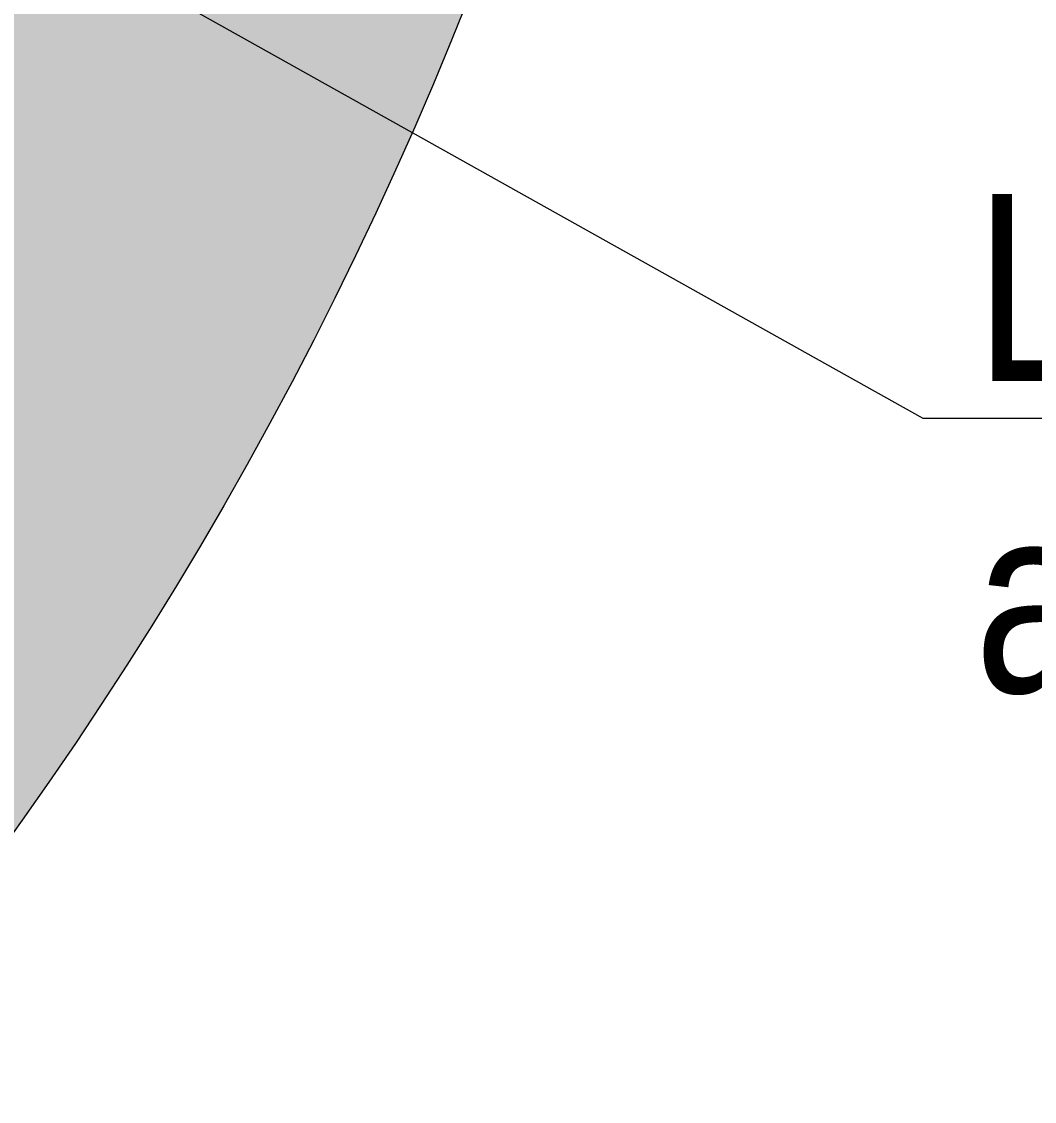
# Model space of a CAD drawing. Header units: metres. Extents: x 0 to 1935, y 0 to 1529.
# Drawn here: x 1923.9976 to 1924.2415, y 1470.6122 to 1470.8722 of the extents above; entities that cross this region are included whole.
import ezdxf
from ezdxf import colors
from ezdxf.entities.mleader import LeaderData, LeaderLine
from ezdxf.math import Vec2, Vec3

# ---------------------------------------------------------------- set-up
doc = ezdxf.new("R2010")
doc.units = ezdxf.units.M
doc.header["$LTSCALE"] = 0.005
for name, color, linetype, lineweight in [('-Achurado', 251, 'Continuous', 5), ('-Acotado', 251, 'Continuous', 5), ('-Terreno', 26, 'Continuous', 5)]:
    doc.layers.add(name, color=color, linetype=linetype, lineweight=lineweight)
doc.styles.add('-Arial Narrow', font='ARIALN.TTF')

# ---------------------------------------------------------------- blocks, each defined once
blk = doc.blocks.new('_ClosedBlank')
at = {"color": 0, "linetype": 'ByBlock', "lineweight": -2}
for p, q in [((-1, 0.1667), (0, 0)), ((-1, 0.1667), (-1, -0.1667)), ((0, 0), (-1, -0.1667))]:
    blk.add_line(p, q, dxfattribs=at)

msp = doc.modelspace()

# ---------------------------------------------------------------- hatches: boundary and pattern name
at = {"layer": '-Achurado', "ltscale": 0.009}
h = msp.add_hatch(dxfattribs=at)
h.set_pattern_fill('HEX', color=256, scale=0.0025, angle=45)
h.set_pattern_definition([(45, (306.237148, 0.094888), (-0.00972141242, 0.00972141242), [0.0079375, -0.015875]), (165, (306.237148, 0.094888), (-0.00355828391, -0.013279696325), [0.0079375, -0.015875]), (105, (306.242761, 0.100501), (-0.013279696325, -0.00355828391), [0.0079375, -0.015875])])
edge = h.paths.add_edge_path()
edge.add_arc((1923.23525, 1471.22113), 0.93497, 0, 360)
edge = h.paths.add_edge_path(flags=17)
edge.add_arc((1923.23525, 1471.22113), 0.4998, 0, 360)

# ---------------------------------------------------------------- linework, layer by layer
at = {"layer": '-Terreno'}
msp.add_circle((1923.23525, 1471.22113), 0.93497, dxfattribs=at)

# ---------------------------------------------------------------- leaders
at = {"layer": '-Acotado'}
ml = msp.add_multileader_mtext('Standard', dxfattribs=at)
ml.set_content('Ladrillo KK \\Partesanal', color=7, style='-Arial Narrow')
ml.set_leader_properties(color=7, linetype='ByLayer', lineweight=0)
ml.set_arrow_properties(name='CLOSEDBLANK')
ml.build(insert=Vec2(0, 0))
ml.multileader.update_dxf_attribs({"has_dogleg": 0, "text_left_attachment_type": 6, "text_right_attachment_type": 6, "dogleg_length": 0, "arrow_head_size": 0.05, "scale": 0.025})
ctx = ml.context
ctx.base_point, ctx.scale, ctx.char_height, ctx.arrow_head_size, ctx.landing_gap_size, ctx.plane_origin = Vec3(1924.21455, 1470.77666), 0.025, 0.045, 0.05, 0.0125, Vec3(1926.24907, 1471.2887)
ctx.left_attachment, ctx.right_attachment = 6, 6
notes = []
notes.append((ctx, [(0, (1, 1, 0), (1924.21455, 1470.77666), (1, 0), 0, [(0, [(1923.77283, 1471.02392)], 0, [])])]))
ctx.mtext.insert, ctx.mtext.flow_direction = Vec3(1924.22705, 1470.83066), 5
for ctx, leaders in notes:
    for number, flags, end, landing, length, lines in leaders:
        leader = LeaderData()
        leader.index, (leader.has_last_leader_line, leader.has_dogleg_vector, leader.attachment_direction) = number, flags
        leader.last_leader_point, leader.dogleg_vector, leader.dogleg_length = Vec3(end), Vec3(landing), length
        for number, points, colour, breaks in lines:
            line = LeaderLine()
            line.index, line.vertices, line.color, line.breaks = number, Vec3.list(points), colors.encode_raw_color(colour), breaks
            leader.lines.append(line)
        ctx.leaders.append(leader)

doc.saveas('drawing.dxf')
